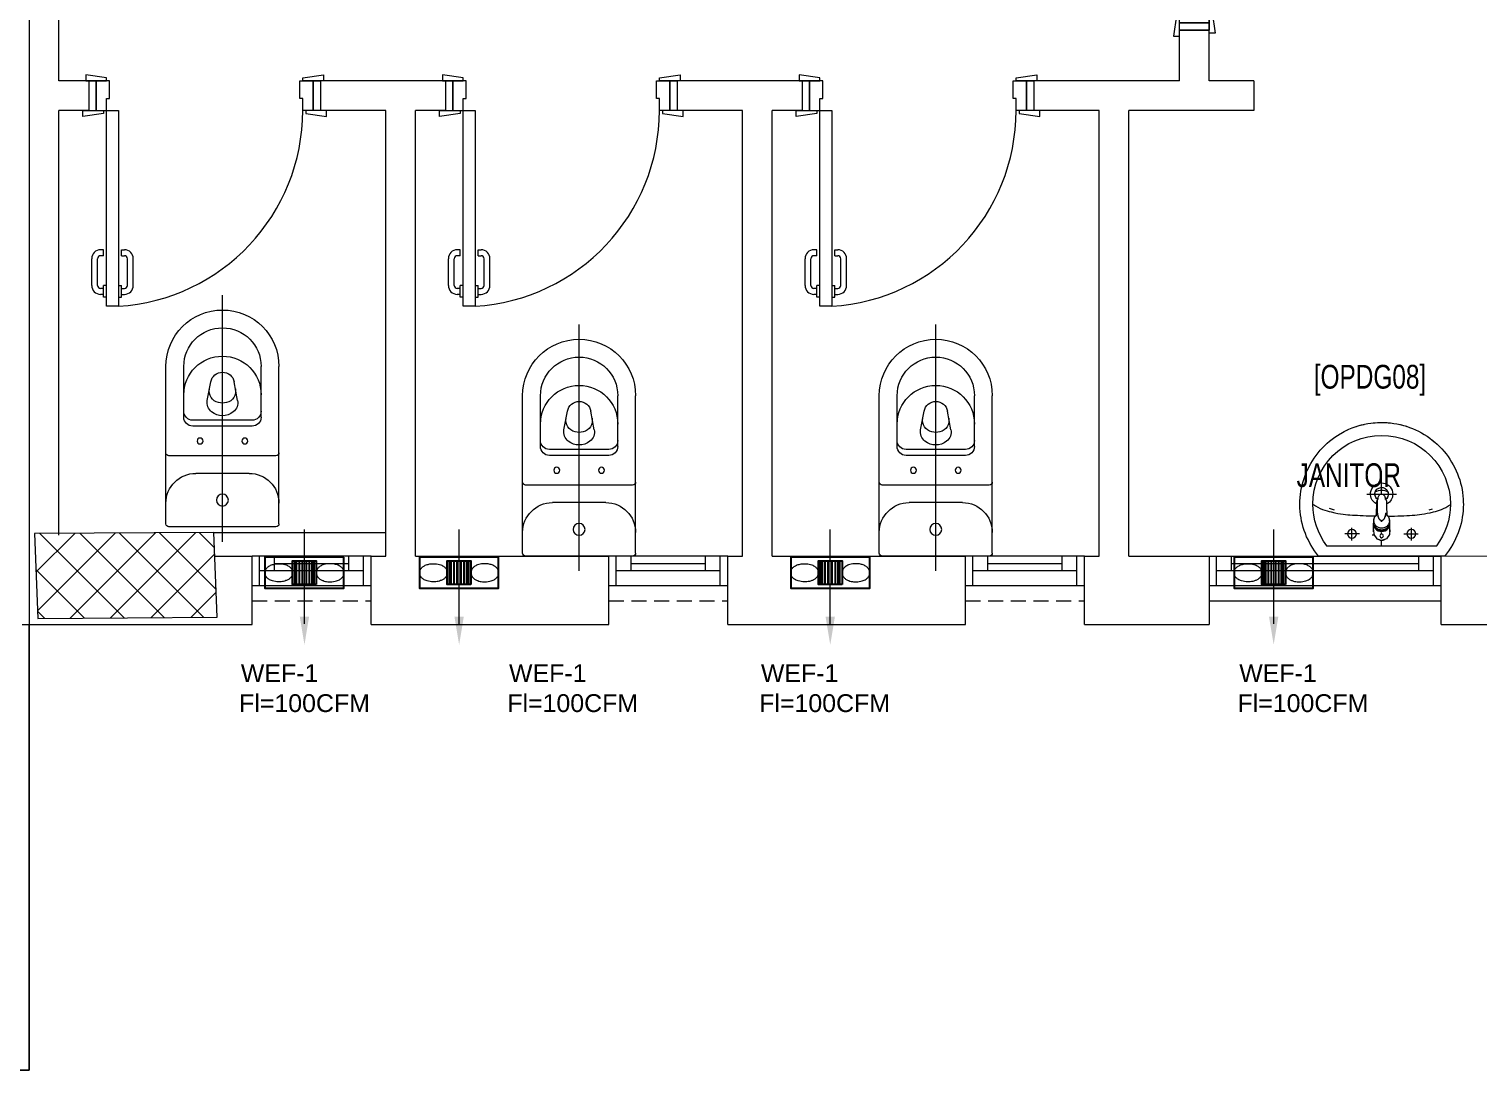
# Model space of a CAD drawing. Header units: millimetres. Extents: x -160614 to 59925, y -157025 to 0.
# Drawn here: x -141130 to -136255, y -117593 to -114088 of the extents above; entities that cross this region are included whole.
import ezdxf

# ---------------------------------------------------------------- set-up
doc = ezdxf.new("R2010")
doc.units = ezdxf.units.MM
doc.header["$LTSCALE"] = 8
doc.linetypes.add('DASHED2', pattern=[9.525, 6.35, -3.175])
doc.linetypes.add('HIDDEN', pattern=[9.525, 6.35, -3.175])
for name, color, linetype, lineweight in [('72_EGR_BASE_TEXT', 9, 'Continuous', 5), ('72_EGR_EQP_TAG', 9, 'Continuous', 5), ('Aluminum', 9, 'Continuous', 5), ('C-HYDR-CTCH', 9, 'Continuous', 5), ('Hatch', 9, 'Continuous', 5), ('LOADING', 9, 'Continuous', 5), ('P-SANR-FIXT', 9, 'Continuous', 18), ('P-SANR-FIXT-1', 9, 'Continuous', 13), ('Proj', 9, 'Continuous', 5), ('SANIT', 9, 'Continuous', 5), ('Structure', 9, 'Continuous', 5), ('Walls', 9, 'Continuous', 5), ('Wooden Joinery', 9, 'Continuous', 5)]:
    doc.layers.add(name, color=color, linetype=linetype, lineweight=lineweight)
for name, color, linetype in [('MC-EX-EQPM', 2, 'Continuous'), ('MC-EX-EQPM-texts', 2, 'Continuous'), ('X-WHITE glass', 9, 'Continuous')]:
    doc.layers.add(name, color=color, linetype=linetype)
doc.styles.add('ARIAL', font='arial.ttf')
doc.styles.add('X3G_ENTITY_2586C2', font='swisscl.ttf', dxfattribs={"height": 200})
doc.styles.add('X3G_ENTITY_258862', font='swisscl.ttf', dxfattribs={"height": 200})

# ---------------------------------------------------------------- blocks, each defined once
blk = doc.blocks.new('A$C72370EFE')
at = {"layer": 'Wooden Joinery'}
for p, q in [((-0.01, -0.04), (-0.02, -0.04)), ((-0.01, -0.03), (-0.01, -0.07)), ((0, -0.03), (-0.01, -0.03)), ((0.04, -0.03), (0.05, -0.03)), ((0.05, -0.03), (0.05, -0.07)), ((0.05, -0.04), (0.06, -0.04)), ((-0.05, -0.07), (-0.05, -0.16)), ((-0.03, -0.07), (-0.03, -0.16)), ((-0.01, -0.06), (-0.02, -0.06)), ((0, -0.07), (-0.01, -0.07)), ((0.04, -0.07), (0.05, -0.07)), ((0.05, -0.06), (0.06, -0.06)), ((0.07, -0.07), (0.07, -0.16)), ((0.09, -0.07), (0.09, -0.16)), ((-0.01, -0.17), (-0.02, -0.17)), ((-0.01, -0.19), (-0.02, -0.19)), ((-0.01, -0.17), (-0.01, -0.19)), ((0.05, -0.17), (0.06, -0.17)), ((0.05, -0.17), (0.05, -0.19)), ((0.05, -0.19), (0.06, -0.19))]:
    blk.add_line(p, q, dxfattribs=at)
for centre, radius, start, end in [((-0.02, -0.07), 0.03, 90, 180), ((0.06, -0.07), 0.03, 0, 90), ((-0.02, -0.07), 0.01, 90, 180), ((0.06, -0.07), 0.01, 0, 90), ((-0.02, -0.16), 0.03, 180, 270), ((-0.02, -0.16), 0.01, 180, 270), ((0.06, -0.16), 0.01, 270, 0), ((0.06, -0.16), 0.03, 270, 0)]:
    blk.add_arc(centre, radius, start, end, dxfattribs=at)
blk = doc.blocks.new('A$C5FCA3E6B')
at = {"layer": 'Wooden Joinery'}
for points in [[(80, 858.9), (80, 868.9), (10, 878.9), (10, 858.9)], [(840, 858.9), (840, 868.9), (910, 878.9), (910, 858.9)], [(70, 758.9), (70, 748.9), (0, 738.9), (0, 758.9)], [(120, 758.9), (120, 0), (80, 0), (80, 758.9)], [(850, 758.9), (850, 748.9), (920, 738.9), (920, 758.9)]]:
    blk.add_lwpolyline(points, close=True, dxfattribs=at)
for points in [[(45, 758.9), (45, 858.9), (20, 858.9), (20, 758.9), (45, 758.9)], [(45, 758.9), (80, 758.9), (80, 798.9), (90, 798.9), (90, 858.9), (45, 858.9), (45, 758.9)], [(875, 758.9), (840, 758.9), (840, 798.9), (830, 798.9), (830, 858.9), (875, 858.9), (875, 758.9)], [(875, 758.9), (875, 858.9), (900, 858.9), (900, 758.9), (875, 758.9)]]:
    blk.add_lwpolyline(points, dxfattribs=at)
blk.add_arc((80, 758.9), 760, 273.0171, 0, dxfattribs=at)
at = {"layer": 'Wooden Joinery', "xscale": 999.9999999998854, "yscale": 999.9999999998854, "zscale": 999.9999999998854, "rotation": 180}
blk.add_blockref('A$C72370EFE', (120, 0), dxfattribs=at)
blk = doc.blocks.new('A$C268A7CF0')
at = {"layer": 'Wooden Joinery'}
for points in [[(80, 758.8), (80, 768.8), (10, 778.8), (10, 758.8)], [(740, 758.8), (740, 768.8), (810, 778.8), (810, 758.8)], [(70, 658.8), (70, 648.8), (0, 638.8), (0, 658.8)], [(120, 658.8), (120, 0), (80, 0), (80, 658.8)], [(750, 658.8), (750, 648.8), (820, 638.8), (820, 658.8)]]:
    blk.add_lwpolyline(points, close=True, dxfattribs=at)
for points in [[(45, 658.8), (45, 758.8), (20, 758.8), (20, 658.8), (45, 658.8)], [(45, 658.8), (80, 658.8), (80, 698.8), (90, 698.8), (90, 758.8), (45, 758.8), (45, 658.8)], [(775, 658.8), (740, 658.8), (740, 698.8), (730, 698.8), (730, 758.8), (775, 758.8), (775, 658.8)], [(775, 658.8), (775, 758.8), (800, 758.8), (800, 658.8), (775, 658.8)]]:
    blk.add_lwpolyline(points, dxfattribs=at)
blk.add_arc((80, 658.8), 660, 273.4748, 0, dxfattribs=at)
at = {"layer": 'Wooden Joinery', "xscale": 999.9999999998854, "yscale": 999.9999999998854, "zscale": 999.9999999998854, "rotation": 180}
blk.add_blockref('A$C72370EFE', (120, 0), dxfattribs=at)
blk = doc.blocks.new('A$C47696aed')
at = {"layer": 'Hatch'}
h = blk.add_hatch(dxfattribs=at)
h.set_pattern_fill('ANSI37', color=256, scale=30)
h.paths.add_polyline_path([(50952.7, 21917.9), (50348.7, 21909.7), (50352.6, 21621.3), (50956.6, 21629.5)])
h.paths.add_polyline_path([(43791.9, 21910.1), (43208.4, 21904.7), (43188.5, 21613.3), (43772, 21618.7)])
h.paths.add_polyline_path([(29414.9, 21902.8), (28815.8, 21898.7), (28810.1, 21605.6), (29409.2, 21609.7)])
h.paths.add_polyline_path([(36600.2, 21904.9), (35999, 21897.4), (35990.7, 21611.8), (36591.9, 21619.3)])
h.paths.add_polyline_path([(22195.7, 21912), (21589.3, 21890.2), (21603.8, 21597.6), (22210.2, 21619.5)])
h.paths.add_polyline_path([(15459.1, 21901.7), (14237.2, 21925.6), (14230.7, 21629.5), (15452.7, 21605.5)])
h.paths.add_polyline_path([(15473.2, 14701.6), (14258.2, 14685.8), (14244.7, 14393.4), (15459.7, 14409.1)])
h.paths.add_polyline_path([(15447.1, 7508.4), (14244, 7492.4), (14238.3, 7199.4), (15441.4, 7215.3)])
h.paths.add_polyline_path([(15465.6, 309.7), (14269, 298.3), (14271.8, 3.8), (15468.5, 15.2)])
h.paths.add_polyline_path([(7830.6, 311.8), (7227.1, 308.1), (7237.7, 22.6), (7841.3, 26.3)])
h.paths.add_polyline_path([(7815.2, 7509.8), (7218.4, 7511.4), (7218.2, 7210.2), (7815.1, 7208.6)])
h.paths.add_polyline_path([(7825.1, 14699.4), (7205.8, 14700.6), (7195.2, 14397.6), (7814.5, 14396.4)])
h.paths.add_polyline_path([(7801.7, 21878.7), (7201.1, 21893.2), (7197.5, 21603.6), (7798.1, 21589.1)])
h.paths.add_polyline_path([(602.6, 21876.9), (0, 21899.6), (1.9, 21611.2), (604.5, 21588.5)])
h.paths.add_polyline_path([(610.4, 7498.6), (8.3, 7491.6), (11.7, 7200), (613.7, 7206.9)])
h.paths.add_polyline_path([(627.9, 303.9), (29.5, 302.9), (34.3, 2.3), (632.7, 3.3)])
h.paths.add_polyline_path([(22214.6, 317.2), (21608.9, 304.3), (21614.6, 3.1), (22220.3, 16)])
h.paths.add_polyline_path([(22208.1, 7509.7), (21613.7, 7492.1), (21615.8, 7195.5), (22210.2, 7213.1)])
h.paths.add_polyline_path([(22199.3, 14717.7), (21600.4, 14710), (21604.4, 14409.9), (22203.4, 14417.6)])
h.paths.add_polyline_path([(29399.7, 14702.4), (28797.7, 14707.1), (28802, 14415), (29403.9, 14410.3)])
h.paths.add_polyline_path([(29403.4, 7519.8), (28799.6, 7502.2), (28813, 7202.1), (29413.1, 7223.2)])
h.paths.add_polyline_path([(29419.5, 303.8), (28815.7, 310.4), (28813.3, 24.7), (29417.2, 18.1)])
h.paths.add_polyline_path([(36618, 314.2), (36020.7, 299.7), (36029.7, 0), (36627, 14.6)])
h.paths.add_polyline_path([(36610.7, 7502.6), (36009.5, 7504.5), (36010.6, 7207.3), (36611.9, 7205.4)])
h.paths.add_polyline_path([(36574.3, 14706.4), (35993.4, 14711.1), (36013.1, 14421.3), (36594, 14416.6)])
h.paths.add_polyline_path([(43777.6, 14705.7), (43180, 14719.4), (43182, 14427.5), (43779.6, 14413.8)])
h.paths.add_polyline_path([(43778.6, 7507.1), (43210.2, 7499.5), (43212, 7205.4), (43780.5, 7213)])
h.paths.add_polyline_path([(43815.7, 310), (43210.4, 307.3), (43211.8, 2.8), (43817, 5.4)])
h.paths.add_polyline_path([(50989.9, 309.5), (50401.9, 325.5), (50388.7, 18.3), (50976.7, 2.3)])
h.paths.add_polyline_path([(50974.1, 7508.9), (50370.9, 7510), (50368.9, 7213.4), (50972.2, 7212.3)])
at = {"layer": 'C-HYDR-CTCH', "color": 4, "flags": 128}
blk.add_lwpolyline([(7237.7, 22.6), (7841.3, 26.3), (7830.6, 311.8), (7227.1, 308.1), (7237.7, 22.6)], dxfattribs=at)
blk = doc.blocks.new('WC manta')
at = {"layer": 'SANIT'}
for p, q in [((-0.13, 0.18), (-0.13, -0.18)), ((-0.12, 0.19), (0.41, 0.19)), ((0.109, 0.18), (0.109, -0.18)), ((0.209, 0.1), (0.209, -0.1)), ((0.229, 0.1), (0.229, -0.1)), ((0.239, 0.13), (0.41, 0.13)), ((0.05, 0.09), (0.05, -0.09)), ((0.2955, 0.051), (0.3581, 0.0393)), ((-0.18, 0), (0.65, 0)), ((0.2955, -0.051), (0.3581, -0.0393)), ((0.239, -0.13), (0.41, -0.13)), ((-0.12, -0.19), (0.41, -0.19))]:
    blk.add_line(p, q, dxfattribs=at)
for centre, radius in [((0.159, 0.0752), 0.01), ((-0.04, 0), 0.02), ((0.159, -0.0753), 0.01)]:
    blk.add_circle(centre, radius, dxfattribs=at)
for centre, radius, start, end in [((-0.12, 0.18), 0.01, 90, 180), ((-0.05, 0.09), 0.1, 0, 90), ((0.119, 0.18), 0.01, 90, 180), ((0.41, 0), 0.19, 270, 90), ((0.239, 0.1), 0.03, 90, 180), ((0.259, 0.1), 0.03, 90, 180), ((0.3147, 0), 0.13, 270, 90), ((0.41, 0), 0.13, 270, 90), ((0.2882, 0.0117), 0.04, 79.4289, 141.525), ((0.3029, 0), 0.0588, 141.525, 218.475), ((0.3454, 0), 0.0588, 166.4176, 193.5824), ((0.3271, 0.0044), 0.04, 79.4289, 166.4176), ((0.3507, 0), 0.04, 280.5711, 79.4289), ((0.2882, -0.0117), 0.04, 218.475, 280.5711), ((0.3271, -0.0044), 0.04, 193.5824, 280.5711), ((-0.05, -0.09), 0.1, 270, 0), ((0.239, -0.1), 0.03, 180, 270), ((0.259, -0.1), 0.03, 180, 270), ((-0.12, -0.18), 0.01, 180, 270), ((0.119, -0.18), 0.01, 180, 270)]:
    blk.add_arc(centre, radius, start, end, dxfattribs=at)
blk = doc.blocks.new('FP_138-161_A_00_GFL_-0_080_Einreichung_Grundrisse_100')
at = {"layer": 'P-SANR-FIXT'}
blk.add_line((-0.0044, -0.0019), (-0.0045, -0.0021), dxfattribs=at)
at = {"layer": 'P-SANR-FIXT', "flags": 128}
blk.add_lwpolyline([(-0.0057, -0.0037), (-0.0058, -0.0039), (-0.006, -0.004)], dxfattribs=at)
blk = doc.blocks.new('FP_139-161_A_00_GFL_-0_080_Einreichung_Grundrisse_100')
at = {"layer": 'P-SANR-FIXT'}
blk.add_line((0.0045, -0.0022), (0.0044, -0.002), dxfattribs=at)
at = {"layer": 'P-SANR-FIXT', "flags": 128}
blk.add_lwpolyline([(0.006, -0.004), (0.0059, -0.0039), (0.0057, -0.0038)], dxfattribs=at)
blk = doc.blocks.new('IS_Ceraplus_B8204_BIM_BG _1_ - B8204AA - CERAPLUS single lever basin mixer with pop-up waste-V137-161_A_00_GFL_-0_080_Einreichung_Grundrisse_100')
at = {"layer": 'P-SANR-FIXT-1'}
h = blk.add_hatch(dxfattribs=at)
h.set_pattern_fill('FP_26', color=256, style=0, pattern_type=2)
h.set_pattern_definition([(225, (0.009, 0), (0.010607, -0.010607), []), (315, (0.009, 0), (0.010607, 0.010607), [])])
h.paths.add_polyline_path([(0.0056, -0.002), (0.0058, -0.0024), (0.0058, -0.0021)])
h.paths.add_polyline_path([(0.007, -0.0039), (0.0088, -0.0045), (0.0084, -0.0043)])
at = {"layer": 'LOADING'}
for p, q in [((-0.028, 0), (-0.028, -0.0281)), ((-0.0274, -0.0337), (-0.0271, -0.0392)), ((-0.0262, -0.0282), (-0.0263, -0.0287)), ((0.0263, -0.0287), (0.0262, -0.0282)), ((0.0262, -0.0293), (0.0263, -0.0287)), ((0.0271, -0.0392), (0.0274, -0.0337)), ((0.028, -0.0281), (0.028, 0)), ((-0.0137, -0.0512), (-0.0129, -0.0517)), ((0.0124, -0.052), (0.0133, -0.0515)), ((0.014, -0.0647), (0.0133, -0.1077)), ((0.0185, -0.0618), (0.019, -0.0539)), ((0.019, -0.0539), (0.0188, -0.0561))]:
    blk.add_line(p, q, dxfattribs=at)
at = {"layer": 'LOADING', "flags": 128}
for points in [[(-0.0272, -0.0069), (-0.0266, 0.009), (-0.0165, 0.0236), (0, 0.0291)], [(0.0272, -0.0069), (0.0266, 0.009), (0.0165, 0.0236), (0, 0.0291)], [(-0.0271, -0.0393), (-0.027, -0.0403), (-0.0269, -0.0414), (-0.0267, -0.0424), (-0.0265, -0.0434), (-0.0262, -0.0444), (-0.0259, -0.0454), (-0.0255, -0.0464), (-0.0252, -0.0474), (-0.0247, -0.0484), (-0.0243, -0.0493), (-0.0238, -0.0502), (-0.0232, -0.0511), (-0.0226, -0.052), (-0.022, -0.0529), (-0.0214, -0.0537), (-0.0207, -0.0545), (-0.0199, -0.0553), (-0.0192, -0.0561), (-0.0184, -0.0568), (-0.0176, -0.0575), (-0.0173, -0.0577)], [(-0.0176, -0.0568), (-0.0224, -0.0513), (-0.0254, -0.0448), (-0.0264, -0.0376), (-0.0253, -0.0305), (-0.0222, -0.024), (-0.0172, -0.0186), (-0.0109, -0.0147), (-0.0037, -0.0127), (0.0037, -0.0127), (0.0109, -0.0147), (0.0172, -0.0186), (0.0222, -0.024), (0.0253, -0.0305), (0.0264, -0.0376), (0.0254, -0.0448), (0.0224, -0.0513), (0.0176, -0.0568)], [(0.0173, -0.0577), (0.0181, -0.057), (0.0189, -0.0563), (0.0197, -0.0556), (0.0204, -0.0548), (0.0211, -0.054), (0.0218, -0.0532), (0.0224, -0.0523), (0.023, -0.0514), (0.0236, -0.0505), (0.0241, -0.0496), (0.0246, -0.0487), (0.025, -0.0477), (0.0254, -0.0467), (0.0258, -0.0458), (0.0261, -0.0448), (0.0264, -0.0437), (0.0266, -0.0427), (0.0268, -0.0417), (0.027, -0.0407), (0.0271, -0.0396), (0.0271, -0.0393)], [(-0.019, -0.0539), (-0.0185, -0.0615), (-0.0185, -0.0618)], [(-0.0181, -0.0728), (-0.0177, -0.083), (-0.0172, -0.0938)], [(-0.0162, -0.0579), (-0.0156, -0.058), (-0.0151, -0.0581), (-0.0146, -0.0583), (-0.0142, -0.0586), (-0.0139, -0.0588), (-0.0138, -0.0591)], [(-0.0138, -0.0591), (-0.0139, -0.0612), (-0.014, -0.0633)], [(0.0138, -0.0591), (0.0139, -0.0588), (0.0142, -0.0586), (0.0146, -0.0583), (0.0151, -0.0581), (0.0156, -0.058), (0.0162, -0.0579)], [(0.014, -0.0633), (0.0139, -0.0612), (0.0138, -0.0591)], [(0.0171, -0.0578), (0.0174, -0.0575), (0.0176, -0.0568)], [(0.0172, -0.0938), (0.0177, -0.083), (0.0181, -0.0728)], [(0.0184, -0.0651), (0.0184, -0.0652), (0.0184, -0.0652), (0.0184, -0.0652), (0.0184, -0.0654), (0.0184, -0.0655)], [(-0.0129, -0.1142), (-0.0124, -0.1161), (-0.0118, -0.1179), (-0.0109, -0.1197), (-0.0098, -0.1214), (-0.0084, -0.123), (-0.0067, -0.1244), (-0.0047, -0.1255), (-0.0025, -0.1263), (0, -0.1266)], [(0, -0.1266), (0.0025, -0.1263), (0.0047, -0.1255), (0.0067, -0.1244), (0.0084, -0.123), (0.0098, -0.1214), (0.0109, -0.1197), (0.0118, -0.1179), (0.0124, -0.1161), (0.0129, -0.1142)]]:
    blk.add_lwpolyline(points, dxfattribs=at)
at = {"layer": 'LOADING'}
for centre, radius, start, end in [((0, 0.0135), 0.00603, 0, 180), ((0, 0.0135), 0.00603, 180, 0), ((-0.009, 0), 0.005, 300, 315), ((0.009, 0), 0.005, 225, 240)]:
    blk.add_arc(centre, radius, start, end, dxfattribs=at)
for centre, major_axis, start_param, end_param in [((0, -0.0281), (-0.028, 0), 4.712389, 6.47291), ((0, -0.0321), (0.0275, 0), 3.141823, 3.202701), ((0, -0.0321), (0.0275, 0), 3.239313, 3.439417), ((0, -0.0281), (0.028, 0), 3.371221, 3.483334), ((0, -0.0287), (0.0267, 0), 1.570796, 3.036556), ((0, -0.0287), (0.0263, 0), 2.625648, 2.791756), ((0, -0.0287), (-0.0263, 0), 4.712389, 5.759587), ((0, -0.0281), (0.028, 0), 6.093357, 7.853982), ((0, -0.0287), (0.0267, 0), 0.105099, 1.570796), ((0, -0.0287), (0.0262, 0), 0.523599, 1.570796), ((0, -0.0287), (0.0262, 0), 0.349919, 0.515945), ((0, -0.0287), (0.0267, 0), 6.059374, 6.108652), ((0, -0.0321), (0.0275, 0), 5.985527, 6.185455), ((0, -0.0281), (0.028, 0), 5.94107, 6.05344), ((0, -0.0321), (0.0275, 0), 6.222066, 6.282955), ((0, -0.0312), (0.0248, 0), 4.111947, 4.191073), ((0, -0.0281), (0.028, 0), 4.202431, 4.259552), ((0, -0.0287), (0.0263, 0), 4.169225, 4.2325), ((0, -0.0281), (0.028, 0), 5.172057, 5.222265)]:
    blk.add_ellipse(centre, major_axis=major_axis, ratio=0.961262, start_param=start_param, end_param=end_param, dxfattribs=at)
for points, knots in [([(-0.0215, -0.0162), (-0.0216, -0.0163), (-0.0219, -0.0167), (-0.0227, -0.0177), (-0.0238, -0.0192), (-0.0249, -0.0211), (-0.0258, -0.0231), (-0.0266, -0.0253), (-0.0273, -0.0282), (-0.0275, -0.0305), (-0.0275, -0.0321)], [0.7859035, 0.7859035, 0.7859035, 0.7859035, 0.7916667, 0.8055556, 0.8333333, 0.8611111, 0.8888889, 0.9166667, 0.9444444, 1, 1, 1, 1]), ([(0.021, -0.0157), (0.0208, -0.0154), (0.0203, -0.0149), (0.0192, -0.0139), (0.0177, -0.0127), (0.0161, -0.0117), (0.0148, -0.0109), (0.0138, -0.0104), (0.0127, -0.0099), (0.0113, -0.0093), (0.0087, -0.0084), (0.0048, -0.0075), (0, -0.0071), (-0.0048, -0.0075), (-0.0087, -0.0084), (-0.0113, -0.0093), (-0.0127, -0.0099), (-0.0138, -0.0104), (-0.0148, -0.0109), (-0.0161, -0.0117), (-0.0177, -0.0127), (-0.0191, -0.0139), (-0.0202, -0.0149), (-0.0208, -0.0154), (-0.021, -0.0157)], [0.2222222, 0.2222222, 0.2222222, 0.2222222, 0.2361111, 0.25, 0.2777778, 0.3055556, 0.3194444, 0.3333333, 0.3472222, 0.3611111, 0.3888889, 0.4444444, 0.5, 0.5555556, 0.6111111, 0.6388889, 0.6527778, 0.6666667, 0.6805556, 0.6944444, 0.7222222, 0.75, 0.7638889, 0.7777778, 0.7777778, 0.7777778, 0.7777778]), ([(0, -0.0378), (-0.0005, -0.038), (-0.0012, -0.0384), (-0.0021, -0.0389), (-0.0028, -0.0393), (-0.0035, -0.0397), (-0.0042, -0.04), (-0.0049, -0.0405), (-0.0055, -0.0409), (-0.0061, -0.0414), (-0.0067, -0.0419), (-0.0072, -0.0424), (-0.0078, -0.0429), (-0.0083, -0.0435), (-0.0088, -0.0441), (-0.0092, -0.0446), (-0.0096, -0.0452), (-0.01, -0.0459), (-0.0103, -0.0466), (-0.0105, -0.0472), (-0.0107, -0.0477), (-0.0108, -0.0481), (-0.0109, -0.0484), (-0.0111, -0.0489), (-0.0114, -0.0497), (-0.0118, -0.0509), (-0.0122, -0.0521), (-0.0124, -0.053), (-0.0126, -0.0537), (-0.0128, -0.0544), (-0.0129, -0.0552), (-0.0131, -0.0559), (-0.0132, -0.0566), (-0.0134, -0.0572), (-0.0136, -0.0581), (-0.0137, -0.0587), (-0.0138, -0.0591)], [0, 0, 0, 0, 0.055556, 0.083333, 0.111111, 0.138889, 0.166667, 0.194444, 0.222222, 0.25, 0.277778, 0.305556, 0.333333, 0.361111, 0.388889, 0.416667, 0.444444, 0.472222, 0.5, 0.527778, 0.541667, 0.555556, 0.569444, 0.583333, 0.611111, 0.666667, 0.722222, 0.75, 0.777778, 0.805556, 0.833333, 0.861111, 0.888889, 0.916667, 0.944444, 1, 1, 1, 1]), ([(0, -0.0357), (-0.0006, -0.0357), (-0.0013, -0.0357), (-0.002, -0.0357), (-0.0022, -0.0357)], [0, 0, 0, 0, 0.1, 0.1298359, 0.1298359, 0.1298359, 0.1298359]), ([(0.0022, -0.0357), (0.002, -0.0357), (0.0013, -0.0357), (0.0006, -0.0357), (0, -0.0357)], [0.8701578, 0.8701578, 0.8701578, 0.8701578, 0.9, 1, 1, 1, 1]), ([(0.0138, -0.0591), (0.0137, -0.0587), (0.0136, -0.0581), (0.0134, -0.0572), (0.0132, -0.0566), (0.0131, -0.0559), (0.0129, -0.0552), (0.0128, -0.0544), (0.0126, -0.0537), (0.0124, -0.053), (0.0122, -0.0521), (0.0118, -0.0509), (0.0114, -0.0497), (0.0111, -0.0489), (0.0109, -0.0484), (0.0108, -0.0481), (0.0107, -0.0477), (0.0105, -0.0472), (0.0103, -0.0466), (0.01, -0.0459), (0.0096, -0.0452), (0.0092, -0.0446), (0.0088, -0.0441), (0.0083, -0.0435), (0.0078, -0.0429), (0.0072, -0.0424), (0.0067, -0.0419), (0.0061, -0.0414), (0.0055, -0.0409), (0.0049, -0.0405), (0.0042, -0.04), (0.0035, -0.0397), (0.0028, -0.0393), (0.0021, -0.0389), (0.0012, -0.0384), (0.0005, -0.038), (0, -0.0378)], [0, 0, 0, 0, 0.055556, 0.083333, 0.111111, 0.138889, 0.166667, 0.194444, 0.222222, 0.25, 0.277778, 0.333333, 0.388889, 0.416667, 0.430556, 0.444444, 0.458333, 0.472222, 0.5, 0.527778, 0.555556, 0.583333, 0.611111, 0.638889, 0.666667, 0.694444, 0.722222, 0.75, 0.777778, 0.805556, 0.833333, 0.861111, 0.888889, 0.916667, 0.944444, 1, 1, 1, 1]), ([(0.0275, -0.0321), (0.0275, -0.0305), (0.0273, -0.0282), (0.0266, -0.0253), (0.0258, -0.0231), (0.0249, -0.0211), (0.0238, -0.0192), (0.0227, -0.0177), (0.0219, -0.0167), (0.0216, -0.0163), (0.0215, -0.0162)], [0, 0, 0, 0, 0.0555556, 0.0833333, 0.1111111, 0.1388889, 0.1666667, 0.1944444, 0.2083333, 0.2142181, 0.2142181, 0.2142181, 0.2142181]), ([(-0.0188, -0.0538), (-0.0188, -0.0547), (-0.0186, -0.0582), (-0.0185, -0.0619), (-0.0184, -0.0646)], [0.6724021, 0.6724021, 0.6724021, 0.6724021, 0.75, 1, 1, 1, 1]), ([(-0.0162, -0.0579), (-0.0162, -0.0578), (-0.0163, -0.0578), (-0.0165, -0.0577), (-0.0166, -0.0575), (-0.0167, -0.0574), (-0.0169, -0.0573), (-0.017, -0.0572), (-0.0172, -0.0571), (-0.0173, -0.057), (-0.0175, -0.0569), (-0.0176, -0.0568)], [0, 0, 0, 0, 0.1, 0.2, 0.3, 0.4, 0.5, 0.6, 0.7, 0.8, 1, 1, 1, 1]), ([(-0.0148, -0.0587), (-0.015, -0.0586), (-0.0159, -0.0583), (-0.0167, -0.058), (-0.0172, -0.0578)], [0.8, 0.8, 0.8, 0.8, 0.85, 1, 1, 1, 1]), ([(-0.0131, -0.1116), (-0.0132, -0.1115), (-0.0135, -0.1109), (-0.0141, -0.1099), (-0.0147, -0.1086), (-0.0153, -0.1072), (-0.0159, -0.1053), (-0.0167, -0.1021), (-0.0171, -0.0992), (-0.0171, -0.0973)], [0.4856715, 0.4856715, 0.4856715, 0.4856715, 0.5, 0.55, 0.6, 0.65, 0.7, 0.8, 1, 1, 1, 1]), ([(0.0131, -0.1116), (0.0133, -0.1113), (0.0137, -0.1106), (0.0142, -0.1096), (0.0147, -0.1084), (0.0153, -0.1072), (0.0159, -0.1053), (0.0167, -0.1021), (0.0171, -0.0992), (0.0171, -0.0973)], [-0.5143371, -0.5143371, -0.5143371, -0.5143371, -0.475, -0.4375, -0.4, -0.35, -0.3, -0.2, 0, 0, 0, 0]), ([(0.0141, -0.0613), (0.0141, -0.0611), (0.0143, -0.0608), (0.0145, -0.0604), (0.0148, -0.06), (0.0151, -0.0596), (0.0153, -0.0594), (0.0155, -0.0592), (0.0156, -0.059), (0.0158, -0.0588), (0.016, -0.0587), (0.0163, -0.0585), (0.0165, -0.0583), (0.0166, -0.0582)], [0.3333333, 0.3333333, 0.3333333, 0.3333333, 0.4166667, 0.5, 0.5833333, 0.6666667, 0.7083333, 0.75, 0.7916667, 0.8333333, 0.875, 0.9166667, 1, 1, 1, 1]), ([(0.0176, -0.0568), (0.0175, -0.0569), (0.0173, -0.057), (0.0172, -0.0571), (0.017, -0.0572), (0.0169, -0.0573), (0.0167, -0.0574), (0.0166, -0.0575), (0.0165, -0.0577), (0.0163, -0.0578), (0.0162, -0.0578), (0.0162, -0.0579)], [0, 0, 0, 0, 0.2, 0.3, 0.4, 0.5, 0.6, 0.7, 0.8, 0.9, 1, 1, 1, 1]), ([(0.0184, -0.0646), (0.0185, -0.0619), (0.0186, -0.0582), (0.0188, -0.0547), (0.0188, -0.0538)], [0, 0, 0, 0, 0.25, 0.3275586, 0.3275586, 0.3275586, 0.3275586]), ([(-0.0132, -0.1091), (-0.0132, -0.1096), (-0.0132, -0.1103), (-0.0132, -0.1111), (-0.0132, -0.1115), (-0.0132, -0.1118), (-0.0131, -0.1122), (-0.0131, -0.1125), (-0.0131, -0.1128), (-0.0131, -0.1131), (-0.013, -0.1134), (-0.013, -0.1138), (-0.0129, -0.1141), (-0.0129, -0.1142)], [0.2, 0.2, 0.2, 0.2, 0.4, 0.5, 0.55, 0.6, 0.65, 0.7, 0.75, 0.8, 0.85, 0.9, 1, 1, 1, 1]), ([(0.0129, -0.1142), (0.0129, -0.1141), (0.013, -0.1138), (0.013, -0.1134), (0.0131, -0.1131), (0.0131, -0.1128), (0.0131, -0.1125), (0.0131, -0.1122), (0.0132, -0.1118), (0.0132, -0.1115), (0.0132, -0.1111), (0.0132, -0.1103), (0.0132, -0.1096), (0.0132, -0.1091)], [0, 0, 0, 0, 0.1, 0.15, 0.2, 0.25, 0.3, 0.35, 0.4, 0.45, 0.5, 0.6, 0.8, 0.8, 0.8, 0.8])]:
    blk.add_open_spline(points, degree=3, knots=knots, dxfattribs=at)
for points in [[(-0.0184, -0.0646), (-0.0183, -0.0659), (-0.0182, -0.0684), (-0.0181, -0.0709), (-0.0181, -0.0721)], [(-0.0172, -0.0578), (-0.0171, -0.0578), (-0.0169, -0.058), (-0.0167, -0.0581), (-0.0166, -0.0582)], [(-0.0172, -0.0938), (-0.0172, -0.0944), (-0.0172, -0.0956), (-0.0171, -0.0967), (-0.0171, -0.0973)], [(-0.0162, -0.0579), (-0.0162, -0.0579), (-0.0164, -0.0581), (-0.0165, -0.0582), (-0.0166, -0.0583), (-0.0166, -0.0582), (-0.0166, -0.0582)], [(-0.0166, -0.0582), (-0.0163, -0.0585), (-0.0156, -0.059), (-0.0148, -0.0599), (-0.0142, -0.0609), (-0.0139, -0.0617), (-0.0138, -0.0621)], [(-0.014, -0.0633), (-0.014, -0.0633), (-0.014, -0.0633), (-0.014, -0.0633)], [(-0.014, -0.0646), (-0.014, -0.0644), (-0.014, -0.064), (-0.014, -0.0635), (-0.014, -0.0633)], [(0.014, -0.0633), (0.014, -0.0633), (0.014, -0.0633), (0.014, -0.0633)], [(0.014, -0.0633), (0.014, -0.0635), (0.014, -0.064), (0.014, -0.0644), (0.014, -0.0647)], [(0.0172, -0.0578), (0.0168, -0.0579), (0.0158, -0.0583), (0.0147, -0.0587), (0.0141, -0.059)], [(0.0166, -0.0582), (0.0166, -0.0582), (0.0166, -0.0583), (0.0165, -0.0582), (0.0164, -0.0581), (0.0162, -0.0579), (0.0162, -0.0579)], [(0.0166, -0.0582), (0.0167, -0.0582), (0.0168, -0.0581), (0.0169, -0.058), (0.0169, -0.058)], [(0.0169, -0.058), (0.017, -0.0579), (0.0171, -0.0579), (0.0171, -0.0578)], [(0.0171, -0.0973), (0.0171, -0.0967), (0.0172, -0.0956), (0.0172, -0.0944), (0.0172, -0.0938)], [(0.0181, -0.0721), (0.0181, -0.0709), (0.0182, -0.0684), (0.0183, -0.0659), (0.0184, -0.0646)]]:
    blk.add_open_spline(points, degree=3, dxfattribs=at)
for name in ['FP_138-161_A_00_GFL_-0_080_Einreichung_Grundrisse_100', 'FP_139-161_A_00_GFL_-0_080_Einreichung_Grundrisse_100']:
    blk.add_blockref(name, (0, 0), dxfattribs=at)
blk = doc.blocks.new('_100_WB_KER_REN_55x45x18 - _100_WB_KER_REN_55x45x18-V63-161_A_00_GFL_-0_080_Einreichung_Grundrisse_100')
at = {"layer": 'LOADING'}
for p, q in [((-0.2075, 0.225), (-0.2075, 0.2227)), ((0.2074, 0.225), (-0.2074, 0.225)), ((0.2075, 0.2227), (0.2075, 0.225)), ((-0.1855, 0.1899), (0.1855, 0.1899)), ((-0.0744, 0.15), (-0.1234, 0.15)), ((-0.1, 0.172), (-0.1, 0.1303)), ((-0.0259, 0.155), (-0.0315, 0.155)), ((0, 0.1899), (0, 0.1724)), ((0, 0.1656), (0, 0.1628)), ((0, 0.1509), (0, 0.1454)), ((0.026, 0.155), (0.0248, 0.155)), ((0.0744, 0.15), (0.1234, 0.15)), ((0.1, 0.172), (0.1, 0.1303)), ((0, 0.1422), (0, 0.1399)), ((-0.1763, 0.0637), (-0.1598, 0.0692)), ((0.1605, 0.0691), (0.1707, 0.0656)), ((-0.05, 0.0161), (0.05, 0.0161)), ((0, 0.0168), (0, -0.0348))]:
    blk.add_line(p, q, dxfattribs=at)
at = {"layer": 'LOADING', "flags": 128}
for points in [[(-0.2121, 0.225), (-0.219, 0.2164), (-0.2254, 0.2075), (-0.2316, 0.1983), (-0.2373, 0.189), (-0.2427, 0.1794), (-0.2476, 0.1696), (-0.2522, 0.1596), (-0.2564, 0.1494), (-0.2602, 0.1391), (-0.2635, 0.1286), (-0.2665, 0.118), (-0.269, 0.1073), (-0.271, 0.0965), (-0.2727, 0.0856), (-0.2739, 0.0747), (-0.2747, 0.0637), (-0.275, 0.0527), (-0.275, 0.05)], [(0.275, 0.05), (0.2748, 0.061), (0.2741, 0.072), (0.273, 0.0829), (0.2715, 0.0938), (0.2695, 0.1046), (0.2671, 0.1154), (0.2643, 0.126), (0.261, 0.1365), (0.2574, 0.1469), (0.2533, 0.1571), (0.2488, 0.1671), (0.2439, 0.177), (0.2387, 0.1866), (0.233, 0.1961), (0.227, 0.2053), (0.2206, 0.2142), (0.2138, 0.2229), (0.2121, 0.225)], [(-0.275, 0.05), (-0.2748, 0.039), (-0.2741, 0.028), (-0.273, 0.0171), (-0.2715, 0.0062), (-0.2695, -0.0046), (-0.2671, -0.0154), (-0.2643, -0.026), (-0.261, -0.0365), (-0.2574, -0.0469), (-0.2533, -0.0571), (-0.2488, -0.0671), (-0.2439, -0.077), (-0.2387, -0.0866), (-0.233, -0.0961), (-0.227, -0.1053), (-0.2206, -0.1142), (-0.2138, -0.1229), (-0.2067, -0.1313), (-0.1993, -0.1395), (-0.1916, -0.1473), (-0.1836, -0.1548), (-0.1752, -0.162), (-0.1666, -0.1688), (-0.1577, -0.1753), (-0.1486, -0.1814), (-0.1392, -0.1872), (-0.1296, -0.1925), (-0.1198, -0.1975), (-0.1098, -0.2021), (-0.0996, -0.2063), (-0.0893, -0.2101), (-0.0788, -0.2135), (-0.0682, -0.2164), (-0.0575, -0.2189), (-0.0467, -0.221), (-0.0359, -0.2227), (-0.0249, -0.2239), (-0.014, -0.2246), (-0.003, -0.225), (0.008, -0.2249), (0.019, -0.2243), (0.03, -0.2234), (0.0409, -0.2219), (0.0517, -0.2201), (0.0625, -0.2178), (0.0731, -0.2151), (0.0837, -0.212), (0.0941, -0.2084), (0.1043, -0.2044), (0.1144, -0.2001), (0.1243, -0.1953), (0.1341, -0.1901), (0.1436, -0.1846), (0.1528, -0.1786), (0.1618, -0.1723), (0.1706, -0.1657), (0.1791, -0.1587), (0.1873, -0.1514), (0.1952, -0.1437), (0.2028, -0.1358), (0.21, -0.1275), (0.217, -0.119), (0.2236, -0.1101), (0.2298, -0.1011), (0.2356, -0.0918), (0.2411, -0.0822), (0.2462, -0.0725), (0.2509, -0.0625), (0.2552, -0.0524), (0.2591, -0.0421), (0.2626, -0.0317), (0.2656, -0.0211), (0.2683, -0.0104), (0.2705, 0.0003), (0.2722, 0.0112), (0.2736, 0.0221), (0.2745, 0.0331), (0.2749, 0.0441), (0.275, 0.05)]]:
    blk.add_lwpolyline(points, dxfattribs=at)
at = {"layer": 'LOADING'}
for centre in [(-0.1, 0.15), (0.1, 0.15)]:
    blk.add_circle(centre, 0.015, dxfattribs=at)
for centre, radius, start, end in [((0, 0.05), 0.275, 145.9324, 150.3591), ((0, 0.05), 0.275, 140.4788, 141.2381), ((0, 0.05), 0.275, 38.7619, 39.5212), ((0, 0.05), 0.275, 29.6409, 34.0676), ((0, 0.05), 0.2315, 142.8209, 180), ((0, 0.155), 0.0175, 54.0899, 125.9101), ((0, 0.155), 0.0175, 68.869, 83.8798), ((0, 0.05), 0.2315, 0, 37.1791), ((0, 0.155), 0.0175, 251.9463, 258.2346), ((0, 0.05), 0.275, 180, 183.6225), ((0, 0.05), 0.2315, 180, 0), ((0, 0.0161), 0.0375, 117.1305, 0), ((0, 0.0161), 0.0375, 0, 61.4146), ((0, 0.0161), 0.0225, 129.5025, 0), ((0, 0.0161), 0.0225, 180, 193.3417), ((0, 0.0161), 0.0225, 197.0466, 201.508), ((0, 0.0161), 0.0225, 156.725, 162.0134), ((0, 0.05), 0.047, 243.4433, 296.5567), ((0, 0.0161), 0.0225, 138.0808, 143.3939), ((0, 0.0161), 0.0225, 0, 51.4286), ((0, 0.0161), 0.0225, 36.616, 41.9265), ((0, 0.0161), 0.0225, 17.9887, 23.276), ((0, 0.0161), 0.0225, 338.492, 342.9534), ((0, 0.0161), 0.0225, 346.6583, 0), ((0, 0.05), 0.275, 240, 245.6589), ((0, 0.05), 0.275, 307.6689, 312), ((0, 0.05), 0.275, 252, 257.5535), ((0, 0.05), 0.275, 264, 276), ((0, 0.05), 0.275, 282.9241, 288)]:
    blk.add_arc(centre, radius, start, end, dxfattribs=at)
for points, knots in [([(-0.2074, 0.225), (-0.2078, 0.225), (-0.2086, 0.225), (-0.2095, 0.225), (-0.2102, 0.225), (-0.2106, 0.225), (-0.2109, 0.225), (-0.2111, 0.225), (-0.2114, 0.225), (-0.2116, 0.225), (-0.2118, 0.225), (-0.2119, 0.225), (-0.2119, 0.225)], [-1, -1, -1, -1, -0.8333333, -0.6666667, -0.5833333, -0.5, -0.4583333, -0.4166667, -0.3333333, -0.2916667, -0.25, -0.1666667, -0.1666667, -0.1666667, -0.1666667]), ([(0.2119, 0.225), (0.2119, 0.225), (0.2118, 0.225), (0.2116, 0.225), (0.2114, 0.225), (0.2111, 0.225), (0.2109, 0.225), (0.2106, 0.225), (0.2102, 0.225), (0.2095, 0.225), (0.2086, 0.225), (0.2078, 0.225), (0.2074, 0.225)], [-0.8333333, -0.8333333, -0.8333333, -0.8333333, -0.75, -0.7083333, -0.6666667, -0.5833333, -0.5416667, -0.5, -0.4166667, -0.3333333, -0.1666667, 0, 0, 0, 0]), ([(-0.0037, 0.1721), (-0.0046, 0.1719), (-0.0064, 0.1714), (-0.0081, 0.1705), (-0.009, 0.17)], [0.5653198, 0.5653198, 0.5653198, 0.5653198, 0.6111111, 0.6666667, 0.6666667, 0.6666667, 0.6666667]), ([(0.009, 0.17), (0.0086, 0.1703), (0.0077, 0.1708), (0.0059, 0.1715), (0.0046, 0.1719), (0.0037, 0.1721)], [0.3333333, 0.3333333, 0.3333333, 0.3333333, 0.3611111, 0.3888889, 0.4346482, 0.4346482, 0.4346482, 0.4346482]), ([(-0.2294, 0.0509), (-0.2103, 0.066), (-0.1431, 0.0839), (-0.1084, 0.0863), (-0.0496, 0.0893), (-0.0206, 0.0899)], [0.0392191, 0.0392191, 0.0392191, 0.0392191, 0.1715289, 0.4228457, 0.6475389, 0.6475389, 0.6475389, 0.6475389]), ([(0.0209, 0.0903), (0.0512, 0.0901), (0.1113, 0.0879), (0.1514, 0.0828), (0.2115, 0.0665), (0.2292, 0.052)], [0.7533082, 0.7533082, 0.7533082, 0.7533082, 0.9865548, 1.235629, 1.3638988, 1.3638988, 1.3638988, 1.3638988]), ([(-0.0141, 0.0337), (-0.0162, 0.0319), (-0.0207, 0.0267), (-0.0225, 0.02), (-0.0225, 0.0161)], [0.7144203, 0.7144203, 0.7144203, 0.7144203, 0.8333333, 1, 1, 1, 1]), ([(0.0225, 0.0161), (0.0225, 0.0187), (0.0216, 0.0239), (0.0182, 0.0298), (0.0152, 0.0327), (0.0141, 0.0337)], [0, 0, 0, 0, 0.1111111, 0.2222222, 0.285568, 0.285568, 0.285568, 0.285568])]:
    blk.add_open_spline(points, degree=3, knots=knots, dxfattribs=at)
for points in [[(-0.2075, 0.2227), (-0.2075, 0.2231), (-0.2075, 0.2235), (-0.2075, 0.2239)], [(0.2075, 0.2239), (0.2075, 0.2235), (0.2075, 0.2231), (0.2075, 0.2227)], [(-0.1852, 0.1899), (-0.1853, 0.1899), (-0.1854, 0.1899), (-0.1855, 0.1899)], [(-0.0009, 0.1725), (-0.0013, 0.1725), (-0.0018, 0.1724), (-0.0022, 0.1724)], [(0.0022, 0.1724), (0.0018, 0.1724), (0.0013, 0.1725), (0.0009, 0.1725)], [(0.1855, 0.1899), (0.1854, 0.1899), (0.1853, 0.1899), (0.1852, 0.1899)], [(-0.0225, 0.0161), (-0.0225, 0.0147), (-0.0222, 0.012), (-0.0215, 0.0093), (-0.021, 0.008)], [(0.021, 0.008), (0.0215, 0.0093), (0.0222, 0.012), (0.0225, 0.0147), (0.0225, 0.0161)]]:
    blk.add_open_spline(points, degree=3, dxfattribs=at)
at = {"layer": 'LOADING', "xscale": -1, "rotation": 5.088887490341627e-12}
blk.add_blockref('IS_Ceraplus_B8204_BIM_BG _1_ - B8204AA - CERAPLUS single lever basin mixer with pop-up waste-V137-161_A_00_GFL_-0_080_Einreichung_Grundrisse_100', (0, 0.1434), dxfattribs=at)
blk = doc.blocks.new('GF1')
at = {"layer": 'Aluminum', "color": 9}
for p, q in [((-139979.4, -115862.6), (-140379.4, -115862.6)), ((-140354.4, -115962.6), (-140354.4, -115862.6)), ((-140304.4, -115912.6), (-140304.4, -115862.6)), ((-140054.4, -115912.6), (-140054.4, -115862.6)), ((-140004.4, -115962.6), (-140004.4, -115862.6)), ((-138779.4, -115862.6), (-139179.4, -115862.6)), ((-139154.4, -115962.6), (-139154.4, -115862.6)), ((-139104.4, -115912.6), (-139104.4, -115862.6)), ((-138854.4, -115912.6), (-138854.4, -115862.6)), ((-138804.4, -115962.6), (-138804.4, -115862.6)), ((-137579.4, -115862.6), (-137979.4, -115862.6)), ((-137954.4, -115962.6), (-137954.4, -115862.6)), ((-137904.4, -115912.6), (-137904.4, -115862.6)), ((-137654.4, -115912.6), (-137654.4, -115862.6)), ((-137604.4, -115962.6), (-137604.4, -115862.6)), ((-137159.4, -115862.6), (-136379.4, -115862.6)), ((-137134.4, -115962.6), (-137134.4, -115862.6)), ((-137084.4, -115912.6), (-137084.4, -115862.6)), ((-136379.4, -115862.6), (-136779.4, -115862.6)), ((-136454.4, -115912.6), (-136454.4, -115862.6)), ((-136454.4, -115912.6), (-136454.4, -115862.6)), ((-136404.4, -115962.6), (-136404.4, -115862.6)), ((-136404.4, -115962.6), (-136404.4, -115862.6)), ((-140004.4, -115912.6), (-140354.4, -115912.6)), ((-140304.4, -115887.6), (-140054.4, -115887.6)), ((-138804.4, -115912.6), (-139154.4, -115912.6)), ((-139104.4, -115887.6), (-138854.4, -115887.6)), ((-137604.4, -115912.6), (-137954.4, -115912.6)), ((-137904.4, -115887.6), (-137654.4, -115887.6)), ((-136404.4, -115912.6), (-137134.4, -115912.6)), ((-137084.4, -115887.6), (-136454.4, -115887.6)), ((-136404.4, -115912.6), (-136754.4, -115912.6)), ((-136704.4, -115887.6), (-136454.4, -115887.6)), ((-139979.4, -115962.6), (-140379.4, -115962.6)), ((-138779.4, -115962.6), (-139179.4, -115962.6)), ((-137579.4, -115962.6), (-137979.4, -115962.6)), ((-136379.4, -115962.6), (-137159.4, -115962.6)), ((-136379.4, -115962.6), (-136779.4, -115962.6)), ((-137159.4, -116012.6), (-136379.4, -116012.6))]:
    blk.add_line(p, q, dxfattribs=at)
at = {"layer": 'Proj', "color": 9, "linetype": 'HIDDEN'}
for p, q in [((-140379.4, -116012.6), (-139979.4, -116012.6)), ((-139179.4, -116012.6), (-138779.4, -116012.6)), ((-137979.4, -116012.6), (-137579.4, -116012.6)), ((-147706, -116091.6, 0), (-141129.4, -116092.6))]:
    blk.add_line(p, q, dxfattribs=at)
at = {"layer": 'Proj', "color": 9, "linetype": 'HIDDEN', "ltscale": 0.7}
blk.add_line((-136779.4, -116012.6), (-136379.4, -116012.6), dxfattribs=at)
at = {"layer": 'Walls', "color": 9}
for p, q in [((-141129.4, -108592.6), (-141129.4, -116092.6)), ((-141129.4, -108592.6), (-141129.4, -116092.6)), ((-141029.4, -114262.6), (-141029.4, -113112.6)), ((-137259.4, -114092.6), (-137159.4, -114092.6)), ((-137259.4, -114262.6), (-137259.4, -114092.6)), ((-137159.4, -114262.6), (-137159.4, -114092.6)), ((-140929.4, -114262.6), (-141029.4, -114262.6)), ((-140929.4, -114262.6), (-140929.4, -114362.6)), ((-140149.4, -114262.6), (-140149.4, -114362.6)), ((-139729.4, -114262.6), (-140149.4, -114262.6)), ((-139729.4, -114262.6), (-139729.4, -114362.6)), ((-138949.4, -114262.6), (-138949.4, -114362.6)), ((-138529.4, -114262.6), (-138949.4, -114262.6)), ((-138529.4, -114262.6), (-138529.4, -114362.6)), ((-137259.4, -114262.6), (-137749.4, -114262.6)), ((-137749.4, -114262.6), (-137749.4, -114362.6)), ((-137009.4, -114262.6), (-137159.4, -114262.6)), ((-137009.4, -114262.6), (-137009.4, -114362.6)), ((-141029.4, -115792.6), (-141029.4, -114362.6)), ((-140929.4, -114362.6), (-141029.4, -114362.6)), ((-139929.4, -114362.6), (-140149.4, -114362.6)), ((-139929.4, -115862.6), (-139929.4, -114362.6)), ((-139829.4, -115862.6), (-139829.4, -114362.6)), ((-139729.4, -114362.6), (-139829.4, -114362.6)), ((-138729.4, -114362.6), (-138949.4, -114362.6)), ((-138729.4, -115862.6), (-138729.4, -114362.6)), ((-138629.4, -115862.6), (-138629.4, -114362.6)), ((-138529.4, -114362.6), (-138629.4, -114362.6)), ((-137529.4, -114362.6), (-137749.4, -114362.6)), ((-137529.4, -115862.6), (-137529.4, -114362.6)), ((-137009.4, -114362.6), (-137429.4, -114362.6)), ((-137429.4, -115862.6), (-137429.4, -114362.6)), ((-137429.4, -115862.6), (-137429.4, -114362.6)), ((-140508.1, -115783.1, 0), (-139929.4, -115783.1)), ((-140505.1, -115862.6), (-140379.4, -115862.6)), ((-140379.4, -116092.6), (-140379.4, -115862.6)), ((-139979.4, -115862.6), (-139929.4, -115862.6)), ((-139979.4, -116092.6), (-139979.4, -115862.6)), ((-139829.4, -115862.6), (-139179.4, -115862.6)), ((-139179.4, -116092.6), (-139179.4, -115862.6)), ((-138779.4, -115862.6), (-138729.4, -115862.6)), ((-138779.4, -116092.6), (-138779.4, -115862.6)), ((-138629.4, -115862.6), (-137979.4, -115862.6)), ((-137979.4, -116092.6), (-137979.4, -115862.6)), ((-137579.4, -116092.6), (-137579.4, -115862.6)), ((-137579.4, -115862.6), (-137529.4, -115862.6)), ((-137429.4, -115862.6), (-136779.4, -115862.6)), ((-137429.4, -115862.6), (-137159.4, -115862.6)), ((-137159.4, -115862.6), (-137159.4, -116092.6)), ((-136379.4, -115861.6), (-135859.4, -115864.6)), ((-136379.4, -116092.6), (-136379.4, -115861.6)), ((-136379.4, -116092.6), (-136379.4, -115861.6)), ((-141129.4, -116092.6), (-140379.4, -116092.6)), ((-139979.4, -116092.6), (-139179.4, -116092.6)), ((-138779.4, -116092.6), (-137979.4, -116092.6)), ((-137579.4, -116092.6), (-137159.4, -116092.6)), ((-137579.4, -116092.6), (-137159.4, -116092.6)), ((-136379.4, -116092.6, 0), (-135647, -116092.6, 0))]:
    blk.add_line(p, q, dxfattribs=at)
at = {"layer": 'X-WHITE glass', "color": 9, "ltscale": 6}
for p, q in [((-141129.4, -116092.6), (-141129.4, -117592.6)), ((-148304.4, -117592.6, 0), (-141129.4, -117592.6, 0))]:
    blk.add_line(p, q, dxfattribs=at)
at = {"layer": 'LOADING', "color": 9, "xscale": -1000, "yscale": 1000, "zscale": 1000, "rotation": 180}
blk.add_blockref('_100_WB_KER_REN_55x45x18 - _100_WB_KER_REN_55x45x18-V63-161_A_00_GFL_-0_080_Einreichung_Grundrisse_100', (-136579.4, -115637.6), dxfattribs=at)
at = {"layer": 'SANIT', "color": 9, "xscale": -999.9999999999995, "yscale": 999.9999999999995, "zscale": 999.9999999999995, "rotation": 270}
for p in [(-140479.4, -115634.1), (-139279.4, -115732.6), (-138079.4, -115732.6)]:
    blk.add_blockref('WC manta', p, dxfattribs=at)
at = {"layer": 'Structure', "color": 9}
blk.add_blockref('A$C47696aed', (-148338.7, -116094.9, 0), dxfattribs=at)
at = {"layer": 'Wooden Joinery', "color": 9, "rotation": 270}
blk.add_blockref('A$C5FCA3E6B', (-138018.3, -113192.6), dxfattribs=at)
at = {"layer": 'Wooden Joinery', "color": 9}
for p in [(-140949.4, -115021.4), (-139749.4, -115021.4), (-138549.4, -115021.4)]:
    blk.add_blockref('A$C268A7CF0', p, dxfattribs=at)
at = {"layer": '72_EGR_BASE_TEXT', "color": 9, "char_height": 80, "attachment_point": 2}
for s, insert, style in [('[OPDG08]', (-136618.5, -115218.7), 'X3G_ENTITY_2586C2'), ('JANITOR', (-136689.9, -115550.1, 0), 'X3G_ENTITY_258862')]:
    blk.add_mtext(s, dxfattribs=dict(at, insert=insert, style=style))
blk = doc.blocks.new('*U153')
at = {"layer": 'MC-EX-EQPM', "lineweight": 9}
blk.add_hatch(color=15, dxfattribs=at).paths.add_polyline_path([(15.7, 160.3), (-15.7, 160.3), (0, 254.8)], flags=0)
at = {"layer": 'MC-EX-EQPM', "color": 15, "lineweight": 9}
blk.add_line((0, 183.8), (0, -132.9), dxfattribs=at)
at = {"layer": 'MC-EX-EQPM', "color": 2, "linetype": 'DASHED2', "lineweight": 30, "ltscale": 2.5}
for p, q in [((-32.6, 52.3), (-32.6, -27.5)), ((-26.4, 52.3), (-26.4, -27.5)), ((-17.2, 52.3), (-17.2, -27.5)), ((-6.9, 52.3), (-6.9, -27.5)), ((6.9, 52.3), (6.9, -27.5)), ((17.2, 52.3), (17.2, -27.5)), ((26.4, 52.3), (26.4, -27.5)), ((32.6, 52.3), (32.6, -27.5))]:
    blk.add_line(p, q, dxfattribs=at)
at = {"layer": 'MC-EX-EQPM', "color": 5, "lineweight": 30, "ltscale": 2.5}
blk.add_lwpolyline([(-133, -39.8), (133, -39.8), (133, 64.7), (-133, 64.7)], close=True, dxfattribs=at)
at = {"layer": 'MC-EX-EQPM', "color": 1, "lineweight": 30, "ltscale": 2.5}
blk.add_lwpolyline([(-39.9, 52.3), (39.9, 52.3), (39.9, -27.5), (-39.9, -27.5)], close=True, dxfattribs=at)
at = {"layer": 'MC-EX-EQPM', "color": 2, "lineweight": 9}
for points, knots in [([(-39.9, 12.4), (-39.9, 13.7), (-40, 14.9), (-40.4, 17.4), (-40.7, 18.6), (-41.5, 20.9), (-42, 22), (-43, 24), (-43.6, 25), (-44.9, 26.9), (-45.6, 27.7), (-47.4, 29.8), (-48.6, 31), (-51.1, 33), (-52.4, 34), (-55.1, 35.6), (-56.5, 36.4), (-59.4, 37.8), (-60.9, 38.4), (-65, 39.9), (-67.6, 40.7), (-73, 41.9), (-75.8, 42.3), (-81.5, 42.9), (-84.3, 43), (-90.7, 43), (-94.3, 42.7), (-101.2, 41.7), (-104.6, 40.9), (-110, 39.2), (-112.2, 38.4), (-116.4, 36.4), (-118.4, 35.3), (-121.7, 33.1), (-123.1, 32), (-125.6, 29.7), (-126.8, 28.4), (-128.8, 25.9), (-129.5, 24.7), (-130.9, 22.1), (-131.5, 20.8), (-132.4, 17.9), (-132.7, 16.4), (-133, 14), (-133, 13.2), (-133, 12.4)], [0, 0, 0, 0, 0.083152, 0.083152, 0.166304, 0.166304, 0.249457, 0.249457, 0.332609, 0.332609, 0.415761, 0.415761, 0.545395, 0.545395, 0.675028, 0.675028, 0.804662, 0.804662, 0.934296, 0.934296, 1.152782, 1.152782, 1.371268, 1.371268, 1.589754, 1.589754, 1.860357, 1.860357, 2.130959, 2.130959, 2.317705, 2.317705, 2.504451, 2.504451, 2.641391, 2.641391, 2.778331, 2.778331, 2.881554, 2.881554, 2.984776, 2.984776, 3.087999, 3.087999, 3.141593, 3.141593, 3.141593, 3.141593]), ([(-133, 12.4), (-133, 11.7), (-133, 10.9), (-132.7, 8.6), (-132.4, 7.1), (-131.5, 4.3), (-131, 2.9), (-129.6, 0.3), (-128.9, -0.9), (-127.2, -3.1), (-126.3, -4.1), (-124.4, -6), (-123.5, -6.8), (-121.4, -8.4), (-120.4, -9.1), (-117.5, -11), (-115.7, -11.9), (-111.8, -13.7), (-109.8, -14.4), (-105.7, -15.7), (-103.6, -16.2), (-99.3, -17.1), (-97.1, -17.4), (-90.1, -18.2), (-85.3, -18.3), (-77.2, -17.7), (-74, -17.2), (-67.7, -15.9), (-64.6, -15), (-59.7, -13.1), (-57.7, -12.2), (-54, -10.1), (-52.2, -9), (-49.2, -6.7), (-48, -5.6), (-45.8, -3.2), (-44.7, -1.9), (-43.1, 0.7), (-42.4, 1.9), (-41.3, 4.5), (-40.8, 5.9), (-40.2, 8.8), (-40, 10.2), (-39.9, 12), (-39.9, 12.2), (-39.9, 12.4)], [3.141593, 3.141593, 3.141593, 3.141593, 3.191222, 3.191222, 3.294445, 3.294445, 3.397668, 3.397668, 3.500891, 3.500891, 3.604114, 3.604114, 3.707337, 3.707337, 3.810559, 3.810559, 3.981855, 3.981855, 4.15315, 4.15315, 4.324446, 4.324446, 4.495741, 4.495741, 4.865323, 4.865323, 5.117184, 5.117184, 5.369044, 5.369044, 5.542485, 5.542485, 5.715925, 5.715925, 5.843378, 5.843378, 5.97083, 5.97083, 6.069787, 6.069787, 6.168745, 6.168745, 6.267702, 6.267702, 6.283185, 6.283185, 6.283185, 6.283185]), ([(39.9, 12.4), (39.9, 13.7), (40, 14.9), (40.4, 17.4), (40.7, 18.6), (41.5, 20.9), (42, 22), (43, 24), (43.6, 25), (44.9, 26.9), (45.6, 27.7), (47.4, 29.8), (48.6, 31), (51.1, 33), (52.4, 34), (55.1, 35.6), (56.5, 36.4), (59.4, 37.8), (60.9, 38.4), (65, 39.9), (67.6, 40.7), (73, 41.9), (75.8, 42.3), (81.5, 42.9), (84.3, 43), (90.7, 43), (94.3, 42.7), (101.2, 41.7), (104.6, 40.9), (110, 39.2), (112.2, 38.4), (116.4, 36.4), (118.4, 35.3), (121.7, 33.1), (123.1, 32), (125.6, 29.7), (126.8, 28.4), (128.8, 25.9), (129.5, 24.7), (130.9, 22.1), (131.5, 20.8), (132.4, 17.9), (132.7, 16.4), (133, 14), (133, 13.2), (133, 12.4)], [0, 0, 0, 0, 0.083152, 0.083152, 0.166304, 0.166304, 0.249457, 0.249457, 0.332609, 0.332609, 0.415761, 0.415761, 0.545395, 0.545395, 0.675028, 0.675028, 0.804662, 0.804662, 0.934296, 0.934296, 1.152782, 1.152782, 1.371268, 1.371268, 1.589754, 1.589754, 1.860357, 1.860357, 2.130959, 2.130959, 2.317705, 2.317705, 2.504451, 2.504451, 2.641391, 2.641391, 2.778331, 2.778331, 2.881554, 2.881554, 2.984776, 2.984776, 3.087999, 3.087999, 3.141593, 3.141593, 3.141593, 3.141593]), ([(133, 12.4), (133, 11.7), (133, 10.9), (132.7, 8.6), (132.4, 7.1), (131.5, 4.3), (131, 2.9), (129.6, 0.3), (128.9, -0.9), (127.2, -3.1), (126.3, -4.1), (124.4, -6), (123.5, -6.8), (121.4, -8.4), (120.4, -9.1), (117.5, -11), (115.7, -11.9), (111.8, -13.7), (109.8, -14.4), (105.7, -15.7), (103.6, -16.2), (99.3, -17.1), (97.1, -17.4), (90.1, -18.2), (85.3, -18.3), (77.2, -17.7), (74, -17.2), (67.7, -15.9), (64.6, -15), (59.7, -13.1), (57.7, -12.2), (54, -10.1), (52.2, -9), (49.2, -6.7), (48, -5.6), (45.8, -3.2), (44.7, -1.9), (43.1, 0.7), (42.4, 1.9), (41.3, 4.5), (40.8, 5.9), (40.2, 8.8), (40, 10.2), (39.9, 12), (39.9, 12.2), (39.9, 12.4)], [3.141593, 3.141593, 3.141593, 3.141593, 3.191222, 3.191222, 3.294445, 3.294445, 3.397668, 3.397668, 3.500891, 3.500891, 3.604114, 3.604114, 3.707337, 3.707337, 3.810559, 3.810559, 3.981855, 3.981855, 4.15315, 4.15315, 4.324446, 4.324446, 4.495741, 4.495741, 4.865323, 4.865323, 5.117184, 5.117184, 5.369044, 5.369044, 5.542485, 5.542485, 5.715925, 5.715925, 5.843378, 5.843378, 5.97083, 5.97083, 6.069787, 6.069787, 6.168745, 6.168745, 6.267702, 6.267702, 6.283185, 6.283185, 6.283185, 6.283185])]:
    blk.add_open_spline(points, degree=3, knots=knots, dxfattribs=at)

msp = doc.modelspace()

# ---------------------------------------------------------------- block references
at = {"layer": '72_EGR_EQP_TAG'}
msp.add_blockref('GF1', (0, 0), dxfattribs=at)
at = {"layer": 'MC-EX-EQPM', "rotation": 180}
for p in [(-140203.5, -115906.2), (-139683.1, -115906.2), (-138434.5, -115906.2), (-136942.6, -115906.2)]:
    msp.add_blockref('*U153', p, dxfattribs=at)

# ---------------------------------------------------------------- texts
at = {"layer": 'MC-EX-EQPM-texts', "lineweight": 15, "style": 'ARIAL'}
for s, p in [('WEF-1', (-140417.6, -116286.5)), ('WEF-1', (-139515.3, -116286.5)), ('WEF-1', (-138667.7, -116286.5)), ('WEF-1', (-137058.4, -116286.5)), ('Fl=100CFM', (-140423.4, -116387.5)), ('Fl=100CFM', (-139521.1, -116387.5)), ('Fl=100CFM', (-138673.5, -116387.5)), ('Fl=100CFM', (-137064.3, -116387.5))]:
    msp.add_text(s, height=60, dxfattribs=at).set_placement(p)

doc.saveas('drawing.dxf')
